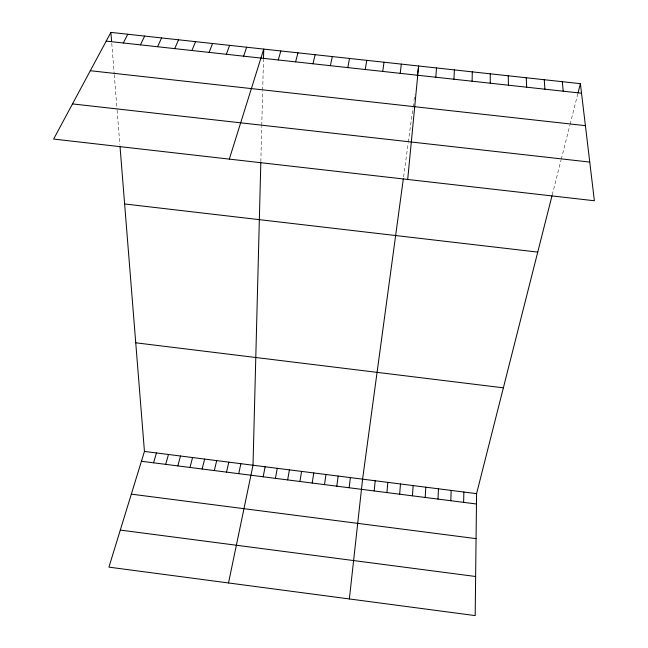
<?xml version="1.0" encoding="UTF-8"?>
<svg xmlns="http://www.w3.org/2000/svg" width="648" height="648" viewBox="0 0 648 648"><rect width="100%" height="100%" fill="white"/><g stroke="black" fill="none" stroke-linecap="round" stroke-linejoin="round"><path stroke-width="0.49" stroke-dasharray="3.24 2.43" d="M260.836 161.619L261.743 126.425M261.768 125.469L262.659 91.149M262.683 90.194L263.461 60.062M403.591 176.912L408.2 142.9M408.329 141.953L412.962 107.827M413.092 106.879L413.861 101.185M413.991 100.238L414.769 94.487M552.242 194.854L561.038 160.097M561.281 159.157L569.867 125.242M570.102 124.303L577.805 93.871M111.764 43.424L114.194 73.718M114.267 74.674L117.037 109.188M117.11 110.144L119.864 144.569"/><path stroke-width="0.97" d="M551.991 195.818L476.58 493.646L475.187 615.6L108.921 567.138L144.447 451.429L120.026 146.537M463.628 502.362L463.863 492.026M472.084 81.211L472.303 71.863M260.812 162.599L253.012 465.224L228.517 582.957M263.485 59.065L263.744 49.086L229.311 159.116M450.814 500.726L451.154 490.415M438.008 499.098L438.461 488.803M453.94 79.226L454.386 69.903M425.218 497.462L425.785 487.191M412.436 495.833L413.116 485.579M435.829 77.242L436.501 67.951M399.678 494.205L400.464 483.975M386.929 492.577L387.828 482.363M407.697 179.464L418.632 65.999L417.288 75.921M374.188 490.957L375.2 480.759M349.361 598.946L362.588 479.156L403.323 178.856M400.213 73.337L401.323 64.112M349.134 487.758L350.366 477.6M336.814 486.186L338.151 476.053M382.709 71.418L384.037 62.224M324.502 484.615L325.952 474.498M312.206 483.052L313.762 472.951M299.927 481.48L301.587 471.404M365.237 69.506L366.776 60.337M287.655 479.917L289.421 469.857M275.4 478.354L277.271 468.31M347.79 67.595L349.539 58.458M263.161 476.79L265.137 466.771M330.367 65.683L332.327 56.578M238.707 473.672L240.894 463.685M226.508 472.117L228.793 462.145M214.31 470.561L216.707 460.615M312.968 63.779L315.147 54.699M202.136 469.006L204.638 459.076M578.04 92.948L580.389 83.665L110.881 32.4L53.622 139.069L594.378 200.758L580.389 83.665M189.969 467.451L192.569 457.545M295.593 61.876L297.983 52.828M177.811 465.904L180.525 456.014M165.669 464.357L168.488 454.483M278.251 59.972L280.851 50.957M153.544 462.81L156.46 452.952M243.632 56.182L246.653 47.223M226.363 54.286L229.595 45.36M209.126 52.399L212.56 43.505M191.905 50.512L195.558 41.642M174.717 48.624L178.573 39.787M157.545 46.745L161.611 37.94M140.405 44.866L144.674 36.094M123.29 42.995L127.769 34.247M106.199 41.116L581.531 93.207M90.307 70.721L585.411 125.655M72.495 103.907L589.761 162.081M124.627 203.95L537.743 252.096M135.748 342.8L503.375 387.828M144.447 451.429L476.58 493.646M141.426 461.263L476.466 503.998M131.333 494.149L476.069 538.634M120.301 530.08L475.632 576.501M562.31 81.689L563.217 91.198M110.881 32.4L111.602 41.423M544.255 79.72L544.936 89.197M526.225 77.752L526.678 87.197M508.226 75.784L508.453 85.204M490.253 73.823L490.253 83.203"/></g></svg>
